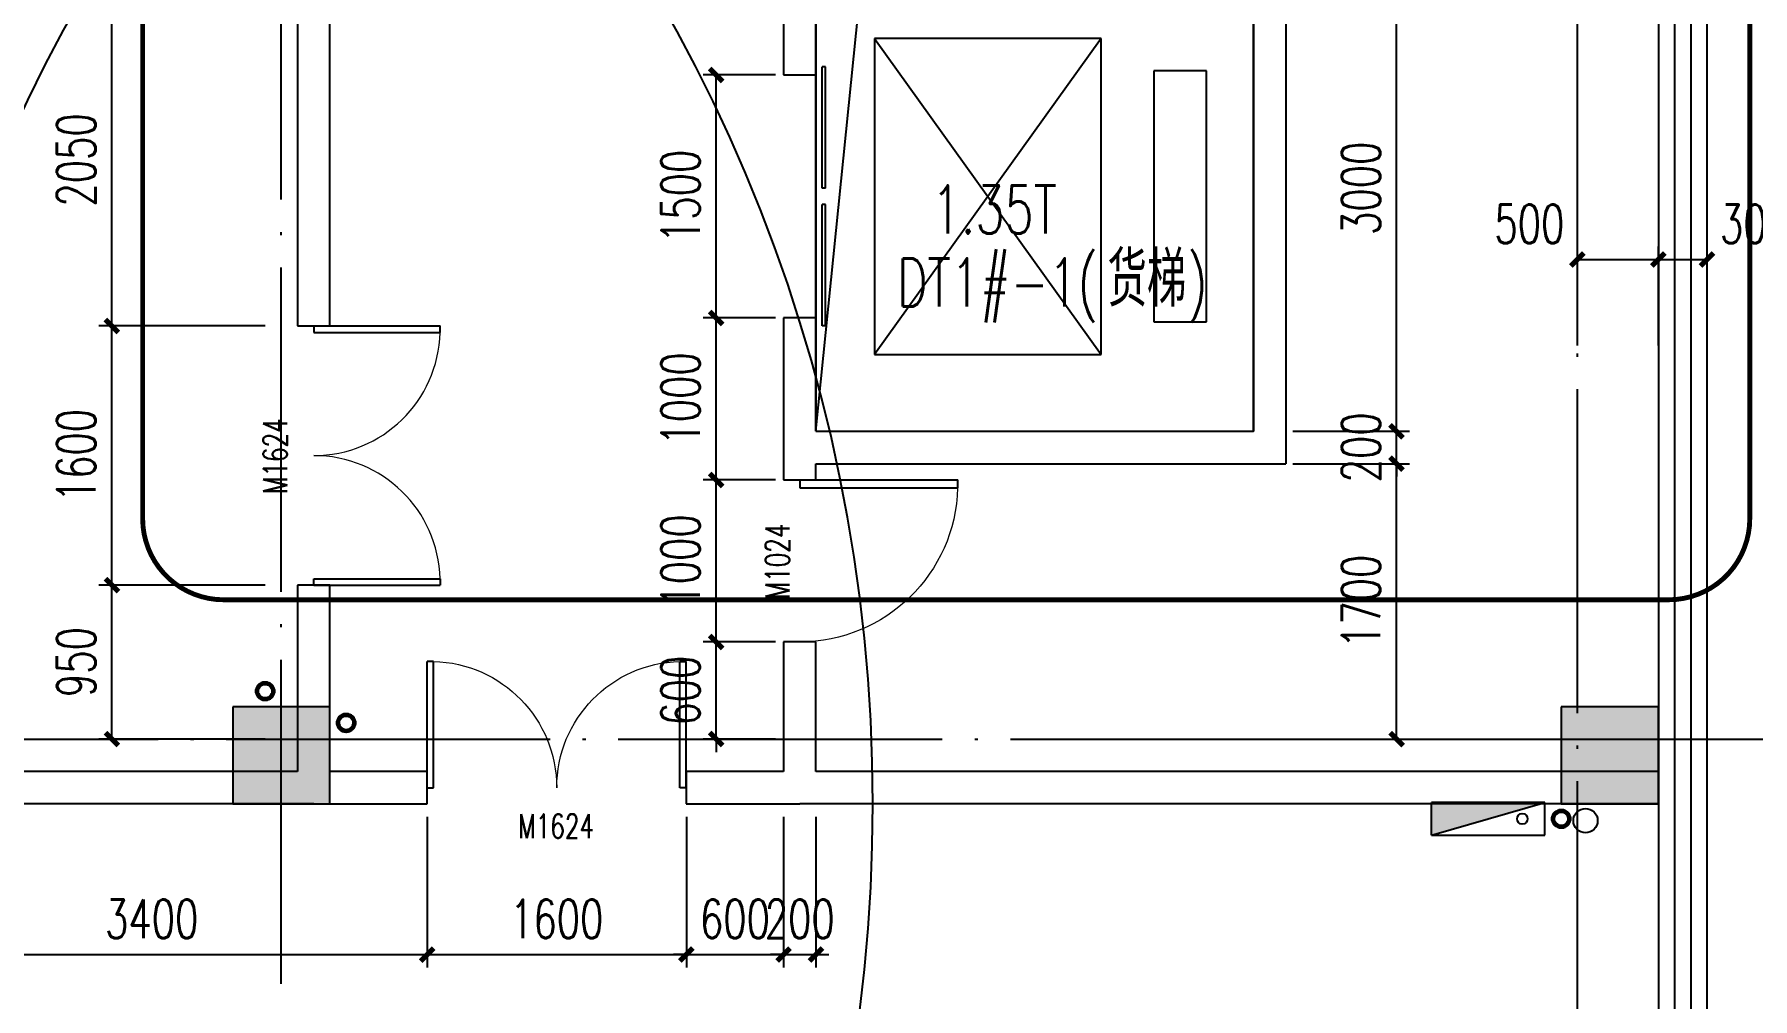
# Model space of a CAD drawing. Extents: x -1313754 to 847533, y 489853 to 941203.
# Drawn here: x -138379 to -127772, y 822118 to 828070 of the extents above; entities that cross this region are included whole.
import ezdxf

# ---------------------------------------------------------------- set-up
doc = ezdxf.new("R2010")
doc.units = 0
doc.header["$LTSCALE"] = 1000
doc.header["$MEASUREMENT"] = 0
doc.linetypes.add('DASH', pattern=[0.35, 0.25, -0.1])
doc.linetypes.add('DOTE', pattern=[2.42, 2, -0.2, 0.02, -0.2])
doc.layers.get('Defpoints').update_dxf_attribs({"color": 210})
for name, color, linetype in [('A-AXIS-DOTE', 14, 'DOTE'), ('A-AXIS-DP', 126, 'Continuous'), ('A-DRAIN', 142, 'Continuous'), ('A-LIN-V', 9, 'Continuous'), ('A-STAIR', 150, 'Continuous'), ('A-TEXT', 61, 'Continuous'), ('A-WINDOW', 140, 'Continuous'), ('AS-COLN', 6, 'Continuous'), ('AS-WALL', 40, 'Continuous'), ('AS-结构边线层', 200, 'Continuous'), ('CURTWALL', 4, 'Continuous'), ('DIM_ELEV', 3, 'Continuous'), ('PUB_HATCH', 8, 'Continuous'), ('SB_ZF消火栓', 10, 'Continuous'), ('WINDOW', 4, 'Continuous'), ('建-门窗编号', 7, 'Continuous')]:
    doc.layers.add(name, color=color, linetype=linetype)
doc.layers.add('A-加建区域', color=47, linetype='Continuous', plot=False)
doc.layers.add('LG-ZF消防', color=1, linetype='Continuous', lineweight=60)
doc.styles.add('_TCH_DIM_T3', font='SIMPLEX', dxfattribs={"width": 0.705882, "bigfont": 'GBCBIG'})
doc.styles.add('A-STANDARD', font='SIMPLEX', dxfattribs={"bigfont": 'GBCBIG'})
doc.styles.add('A-WIN-LABEL', font='SIMPLEX', dxfattribs={"bigfont": 'GBCBIG'})
doc.dimstyles.new('_TCH_ARCH&&80', dxfattribs={"dimtxt": 238, "dimasz": 80, "dimexe": 80, "dimexo": 80, "dimgap": 101, "dimtad": 1, "dimdec": 0, "dimzin": 0, "dimdsep": 46, "dimtxsty": '_TCH_DIM_T3', "dimblk": 'ARCHTICK', "dimcen": 0.09, "dimclrt": 7, "dimazin": 2, "dimtfac": 1, "dimtdec": 0, "dimtix": 1, "dimtmove": 2, "dimatfit": 3, "dimfxl": 0, "dimtolj": 1, "dimtzin": 0, "dimarcsym": 0})

# ---------------------------------------------------------------- blocks, each defined once
blk = doc.blocks.new('dote')
at = {"layer": 'A-AXIS-DOTE'}
for p, q in [((91882.2, -264080), (91882.2, 36662.3)), ((83882.2, 17390), (83882.2, 33120)), ((76282.2, 18900), (124441.5, 18900))]:
    blk.add_line(p, q, dxfattribs=at)
blk = doc.blocks.new('43243')
at = {"layer": 'AS-结构边线层'}
for points in [[(-128054, 783220), (-128054, 818320), (-131054, 818320), (-131054, 821020), (-128054, 821020), (-128054, 832070), (-128354, 832070), (-128354, 832220), (-140254, 832220), (-143954, 832220), (-143954, 741420)], [(-133554, 825620), (-133290, 828240), (-130854, 828520)]]:
    blk.add_lwpolyline(points, dxfattribs=at)
blk.add_lwpolyline([(-133554, 825620), (-130854, 825620), (-130854, 828520), (-133554, 828520)], close=True, dxfattribs=at)
blk = doc.blocks.new('3132')
at = {"layer": 'DIM_ELEV', "linetype": 'DASH', "const_width": 30}
blk.add_lwpolyline([(-137210, 833060), (-128290, 833060, -0.414214), (-127790, 832560), (-127790, 825080, -0.414214), (-128290, 824580), (-137210, 824580, -0.414214), (-137710, 825080), (-137710, 832560, -0.414214)], format="xyb", close=True, dxfattribs=at)
blk = doc.blocks.new('A$C5D961328')
at = {"layer": 'SB_ZF消火栓'}
blk.add_hatch(color=256, dxfattribs=at).paths.add_polyline_path([(0, 40), (700, 40), (700, 240)])
at = {"layer": 'A-LIN-V', "ltscale": 500}
blk.add_circle((350, 40), 10001, dxfattribs=at)
at = {"layer": 'SB_ZF消火栓'}
for p, q in [((700, 240), (0, 240)), ((0, 240), (0, 40)), ((700, 240), (0, 40)), ((700, 240), (700, 40)), ((0, 40), (700, 40))]:
    blk.add_line(p, q, dxfattribs=at)
at = {"layer": 'SB_ZF消火栓', "color": 1}
blk.add_circle((140, 140), 32.5, dxfattribs=at)
blk = doc.blocks.new('43242343')
at = {"layer": 'LG-ZF消防', "linetype": 'Continuous'}
for centre in [(-136954, 824016), (-136454, 823820), (-128954, 823228)]:
    blk.add_circle(centre, 50, dxfattribs=at)
blk = doc.blocks.new('234243242332')
at = {"layer": 'LG-ZF消防', "linetype": 'Continuous'}
blk.add_blockref('43242343', (0, 0), dxfattribs=at)
at = {"layer": 'SB_ZF消火栓'}
for p, rotation in [((-147854, 832060), 180), ((-129054, 823368), 180.0000000027096)]:
    blk.add_blockref('A$C5D961328', p, dxfattribs=dict(at, rotation=rotation))
at = {"layer": 'SB_ZF消火栓', "xscale": -1, "rotation": 180}
blk.add_blockref('A$C5D961328', (-143554, 823360), dxfattribs=at)
blk = doc.blocks.new('3213121')
at = {"layer": 'A-DRAIN', "color": 3}
blk.add_circle((371196, 823217), 75, dxfattribs=at)
blk = doc.blocks.new('w4324323333')
at = {"layer": 'AS-COLN'}
for p, q in [((-136554, 823920), (-137154, 823920)), ((-137154, 823920), (-137154, 823320)), ((-136554, 823320), (-136554, 823920)), ((-128354, 823920), (-128954, 823920)), ((-128954, 823920), (-128954, 823320)), ((-128354, 823320), (-128354, 823920)), ((-137154, 823320), (-136554, 823320)), ((-128954, 823320), (-128354, 823320))]:
    blk.add_line(p, q, dxfattribs=at)
blk = doc.blocks.new('_ArchTick')
at = {"color": 0, "linetype": 'ByBlock', "const_width": 0.4}
blk.add_lwpolyline([(-0.5, -0.5), (0.5, 0.5)], dxfattribs=at)
blk = doc.blocks.new('*D437')
at = {"layer": 'A-AXIS-DP', "color": 0, "lineweight": -2}
for p, q in [((-130610, 825420), (-129890, 825420)), ((-129970, 823720), (-129970, 825420)), ((-130610, 823720), (-129890, 823720))]:
    blk.add_line(p, q, dxfattribs=at)
at = {"layer": 'Defpoints', "color": 0}
for p in [(-130690, 825420), (-129970, 825420), (-130690, 823720)]:
    blk.add_point(p, dxfattribs=at)
at = {"layer": 'A-AXIS-DP', "color": 0, "lineweight": -2, "xscale": 80, "yscale": 80, "zscale": 80}
for p, rotation in [((-129970, 825420), 90), ((-129970, 823720), 270)]:
    blk.add_blockref('_ArchTick', p, dxfattribs=dict(at, rotation=rotation))
at = {"layer": 'A-AXIS-DP', "color": 7, "insert": (-130190, 824570), "char_height": 238, "attachment_point": 5, "rotation": 90, "style": '_TCH_DIM_T3'}
blk.add_mtext('\\A1;1700', dxfattribs=at)
blk = doc.blocks.new('*D438')
at = {"layer": 'A-AXIS-DP', "color": 0, "lineweight": -2}
for p, q in [((-129970, 825619.999996), (-129970, 825699.999996)), ((-130610, 825619.999996), (-129890, 825619.999996)), ((-129970, 825419.999996), (-129970, 825619.999996)), ((-130610, 825419.999996), (-129890, 825419.999996)), ((-129970, 825419.999996), (-129970, 825339.999996))]:
    blk.add_line(p, q, dxfattribs=at)
at = {"layer": 'Defpoints', "color": 0}
for p in [(-130690, 825619.999996), (-129970, 825619.999996), (-130690, 825419.999996)]:
    blk.add_point(p, dxfattribs=at)
at = {"layer": 'A-AXIS-DP', "color": 0, "lineweight": -2, "xscale": 80, "yscale": 80, "zscale": 80}
for p, rotation in [((-129970, 825619.999996), 270), ((-129970, 825419.999996), 90)]:
    blk.add_blockref('_ArchTick', p, dxfattribs=dict(at, rotation=rotation))
at = {"layer": 'A-AXIS-DP', "color": 7, "insert": (-130190, 825519.999996), "char_height": 238, "attachment_point": 5, "rotation": 90, "style": '_TCH_DIM_T3'}
blk.add_mtext('\\A1;200', dxfattribs=at)
blk = doc.blocks.new('*D439')
at = {"layer": 'A-AXIS-DP', "color": 0, "lineweight": -2}
for p, q in [((-130610, 828620), (-129890, 828620)), ((-129970, 825620), (-129970, 828620)), ((-130610, 825620), (-129890, 825620))]:
    blk.add_line(p, q, dxfattribs=at)
at = {"layer": 'Defpoints', "color": 0}
for p in [(-130690, 828620), (-129970, 828620), (-130690, 825620)]:
    blk.add_point(p, dxfattribs=at)
at = {"layer": 'A-AXIS-DP', "color": 0, "lineweight": -2, "xscale": 80, "yscale": 80, "zscale": 80}
for p, rotation in [((-129970, 828620), 90), ((-129970, 825620), 270)]:
    blk.add_blockref('_ArchTick', p, dxfattribs=dict(at, rotation=rotation))
at = {"layer": 'A-AXIS-DP', "color": 7, "insert": (-130190, 827120), "char_height": 238, "attachment_point": 5, "rotation": 90, "style": '_TCH_DIM_T3'}
blk.add_mtext('\\A1;3000', dxfattribs=at)
blk = doc.blocks.new('*D604')
at = {"layer": 'A-AXIS-DP', "color": 0, "lineweight": -2}
for p, q in [((-127974, 823720), (-127146, 823720)), ((-127226, 821220), (-127226, 823720)), ((-127974, 821220), (-127146, 821220))]:
    blk.add_line(p, q, dxfattribs=at)
at = {"layer": 'Defpoints', "color": 0}
for p in [(-128054, 823720), (-127226, 823720), (-128054, 821220)]:
    blk.add_point(p, dxfattribs=at)
at = {"layer": 'A-AXIS-DP', "color": 0, "lineweight": -2, "xscale": 80, "yscale": 80, "zscale": 80}
for p, rotation in [((-127226, 823720), 90), ((-127226, 821220), 270)]:
    blk.add_blockref('_ArchTick', p, dxfattribs=dict(at, rotation=rotation))
at = {"layer": 'A-AXIS-DP', "color": 7, "insert": (-127446, 822470), "char_height": 238, "attachment_point": 5, "rotation": 90, "style": '_TCH_DIM_T3'}
blk.add_mtext('\\A1;2500', dxfattribs=at)
blk = doc.blocks.new('*D812')
at = {"layer": 'A-AXIS-DP', "color": 0, "lineweight": -2}
for p, q in [((-133804, 824320), (-134250, 824320)), ((-134170, 824320), (-134170, 824400)), ((-134170, 823720), (-134170, 824320)), ((-133804, 823720), (-134250, 823720)), ((-134170, 823720), (-134170, 823640))]:
    blk.add_line(p, q, dxfattribs=at)
at = {"layer": 'Defpoints', "color": 0}
for p in [(-134170, 824320), (-133724, 824320), (-133724, 823720)]:
    blk.add_point(p, dxfattribs=at)
at = {"layer": 'A-AXIS-DP', "color": 0, "lineweight": -2, "xscale": 80, "yscale": 80, "zscale": 80}
for p, rotation in [((-134170, 824320), 270), ((-134170, 823720), 90)]:
    blk.add_blockref('_ArchTick', p, dxfattribs=dict(at, rotation=rotation))
at = {"layer": 'A-AXIS-DP', "color": 7, "insert": (-134390, 824020), "char_height": 238, "attachment_point": 5, "rotation": 90, "style": '_TCH_DIM_T3'}
blk.add_mtext('\\A1;600', dxfattribs=at)
blk = doc.blocks.new('*D813')
at = {"layer": 'A-AXIS-DP', "color": 0, "lineweight": -2}
for p, q in [((-133804, 825320), (-134250, 825320)), ((-134170, 824320), (-134170, 825320)), ((-133804, 824320), (-134250, 824320))]:
    blk.add_line(p, q, dxfattribs=at)
at = {"layer": 'Defpoints', "color": 0}
for p in [(-134170, 825320), (-133724, 825320), (-133724, 824320)]:
    blk.add_point(p, dxfattribs=at)
at = {"layer": 'A-AXIS-DP', "color": 0, "lineweight": -2, "xscale": 80, "yscale": 80, "zscale": 80}
for p, rotation in [((-134170, 825320), 90), ((-134170, 824320), 270)]:
    blk.add_blockref('_ArchTick', p, dxfattribs=dict(at, rotation=rotation))
at = {"layer": 'A-AXIS-DP', "color": 7, "insert": (-134390, 824820), "char_height": 238, "attachment_point": 5, "rotation": 90, "style": '_TCH_DIM_T3'}
blk.add_mtext('\\A1;1000', dxfattribs=at)
blk = doc.blocks.new('*D814')
at = {"layer": 'A-AXIS-DP', "color": 0, "lineweight": -2}
for p, q in [((-133804, 826320), (-134250, 826320)), ((-134170, 825320), (-134170, 826320)), ((-133804, 825320), (-134250, 825320))]:
    blk.add_line(p, q, dxfattribs=at)
at = {"layer": 'Defpoints', "color": 0}
for p in [(-134170, 826320), (-133724, 826320), (-133724, 825320)]:
    blk.add_point(p, dxfattribs=at)
at = {"layer": 'A-AXIS-DP', "color": 0, "lineweight": -2, "xscale": 80, "yscale": 80, "zscale": 80}
for p, rotation in [((-134170, 826320), 90), ((-134170, 825320), 270)]:
    blk.add_blockref('_ArchTick', p, dxfattribs=dict(at, rotation=rotation))
at = {"layer": 'A-AXIS-DP', "color": 7, "insert": (-134390, 825820), "char_height": 238, "attachment_point": 5, "rotation": 90, "style": '_TCH_DIM_T3'}
blk.add_mtext('\\A1;1000', dxfattribs=at)
blk = doc.blocks.new('*D815')
at = {"layer": 'A-AXIS-DP', "color": 0, "lineweight": -2}
for p, q in [((-133804, 827820), (-134250, 827820)), ((-134170, 826320), (-134170, 827820)), ((-133804, 826320), (-134250, 826320))]:
    blk.add_line(p, q, dxfattribs=at)
at = {"layer": 'Defpoints', "color": 0}
for p in [(-134170, 827820), (-133724, 827820), (-133724, 826320)]:
    blk.add_point(p, dxfattribs=at)
at = {"layer": 'A-AXIS-DP', "color": 0, "lineweight": -2, "xscale": 80, "yscale": 80, "zscale": 80}
for p, rotation in [((-134170, 827820), 90), ((-134170, 826320), 270)]:
    blk.add_blockref('_ArchTick', p, dxfattribs=dict(at, rotation=rotation))
at = {"layer": 'A-AXIS-DP', "color": 7, "insert": (-134390, 827070), "char_height": 238, "attachment_point": 5, "rotation": 90, "style": '_TCH_DIM_T3'}
blk.add_mtext('\\A1;1500', dxfattribs=at)
blk = doc.blocks.new('*D816')
at = {"layer": 'A-AXIS-DP', "color": 0, "lineweight": -2}
for p, q in [((-139354, 823240), (-139354, 822310)), ((-135954, 823240), (-135954, 822310)), ((-139354, 822390), (-135954, 822390))]:
    blk.add_line(p, q, dxfattribs=at)
at = {"layer": 'Defpoints', "color": 0}
for p in [(-139354, 823320), (-135954, 823320), (-135954, 822390)]:
    blk.add_point(p, dxfattribs=at)
at = {"layer": 'A-AXIS-DP', "color": 0, "lineweight": -2, "xscale": 80, "yscale": 80, "zscale": 80, "rotation": 180}
blk.add_blockref('_ArchTick', (-139354, 822390), dxfattribs=at)
at = {"layer": 'A-AXIS-DP', "color": 0, "lineweight": -2, "xscale": 80, "yscale": 80, "zscale": 80}
blk.add_blockref('_ArchTick', (-135954, 822390), dxfattribs=at)
at = {"layer": 'A-AXIS-DP', "color": 7, "insert": (-137654, 822610), "char_height": 238, "attachment_point": 5, "style": '_TCH_DIM_T3'}
blk.add_mtext('\\A1;3400', dxfattribs=at)
blk = doc.blocks.new('*D817')
at = {"layer": 'A-AXIS-DP', "color": 0, "lineweight": -2}
for p, q in [((-135954, 823240), (-135954, 822310)), ((-134354, 823240), (-134354, 822310)), ((-135954, 822390), (-134354, 822390))]:
    blk.add_line(p, q, dxfattribs=at)
at = {"layer": 'Defpoints', "color": 0}
for p in [(-135954, 823320), (-134354, 823320), (-134354, 822390)]:
    blk.add_point(p, dxfattribs=at)
at = {"layer": 'A-AXIS-DP', "color": 0, "lineweight": -2, "xscale": 80, "yscale": 80, "zscale": 80, "rotation": 180}
blk.add_blockref('_ArchTick', (-135954, 822390), dxfattribs=at)
at = {"layer": 'A-AXIS-DP', "color": 0, "lineweight": -2, "xscale": 80, "yscale": 80, "zscale": 80}
blk.add_blockref('_ArchTick', (-134354, 822390), dxfattribs=at)
at = {"layer": 'A-AXIS-DP', "color": 7, "insert": (-135154, 822610), "char_height": 238, "attachment_point": 5, "style": '_TCH_DIM_T3'}
blk.add_mtext('\\A1;1600', dxfattribs=at)
blk = doc.blocks.new('*D818')
at = {"layer": 'A-AXIS-DP', "color": 0, "lineweight": -2}
for p, q in [((-134354, 823240), (-134354, 822310)), ((-133754, 823240), (-133754, 822310)), ((-134354, 822390), (-134434, 822390)), ((-134354, 822390), (-133754, 822390)), ((-133754, 822390), (-133674, 822390))]:
    blk.add_line(p, q, dxfattribs=at)
at = {"layer": 'Defpoints', "color": 0}
for p in [(-134354, 823320), (-133754, 823320), (-133754, 822390)]:
    blk.add_point(p, dxfattribs=at)
at = {"layer": 'A-AXIS-DP', "color": 0, "lineweight": -2, "xscale": 80, "yscale": 80, "zscale": 80}
blk.add_blockref('_ArchTick', (-134354, 822390), dxfattribs=at)
at = {"layer": 'A-AXIS-DP', "color": 0, "lineweight": -2, "xscale": 80, "yscale": 80, "zscale": 80, "rotation": 180}
blk.add_blockref('_ArchTick', (-133754, 822390), dxfattribs=at)
at = {"layer": 'A-AXIS-DP', "color": 7, "insert": (-134054, 822610), "char_height": 238, "attachment_point": 5, "style": '_TCH_DIM_T3'}
blk.add_mtext('\\A1;600', dxfattribs=at)
blk = doc.blocks.new('*D819')
at = {"layer": 'A-AXIS-DP', "color": 0, "lineweight": -2}
for p, q in [((-133754, 823240), (-133754, 822310)), ((-133554, 823240), (-133554, 822310)), ((-133754, 822390), (-133834, 822390)), ((-133754, 822390), (-133554, 822390)), ((-133554, 822390), (-133474, 822390))]:
    blk.add_line(p, q, dxfattribs=at)
at = {"layer": 'Defpoints', "color": 0}
for p in [(-133754, 823320), (-133554, 823320), (-133554, 822390)]:
    blk.add_point(p, dxfattribs=at)
at = {"layer": 'A-AXIS-DP', "color": 0, "lineweight": -2, "xscale": 80, "yscale": 80, "zscale": 80}
blk.add_blockref('_ArchTick', (-133754, 822390), dxfattribs=at)
at = {"layer": 'A-AXIS-DP', "color": 0, "lineweight": -2, "xscale": 80, "yscale": 80, "zscale": 80, "rotation": 180}
blk.add_blockref('_ArchTick', (-133554, 822390), dxfattribs=at)
at = {"layer": 'A-AXIS-DP', "color": 7, "insert": (-133654, 822610), "char_height": 238, "attachment_point": 5, "style": '_TCH_DIM_T3'}
blk.add_mtext('\\A1;200', dxfattribs=at)
blk = doc.blocks.new('*D822')
at = {"layer": 'A-AXIS-DP', "color": 0, "lineweight": -2}
for p, q in [((-136954, 824670), (-137980, 824670)), ((-137900, 823720), (-137900, 824670)), ((-136954, 823720), (-137980, 823720))]:
    blk.add_line(p, q, dxfattribs=at)
at = {"layer": 'Defpoints', "color": 0}
for p in [(-137900, 824670), (-136874, 824670), (-136874, 823720)]:
    blk.add_point(p, dxfattribs=at)
at = {"layer": 'A-AXIS-DP', "color": 0, "lineweight": -2, "xscale": 80, "yscale": 80, "zscale": 80}
for p, rotation in [((-137900, 824670), 90), ((-137900, 823720), 270)]:
    blk.add_blockref('_ArchTick', p, dxfattribs=dict(at, rotation=rotation))
at = {"layer": 'A-AXIS-DP', "color": 7, "insert": (-138120, 824195), "char_height": 238, "attachment_point": 5, "rotation": 90, "style": '_TCH_DIM_T3'}
blk.add_mtext('\\A1;950', dxfattribs=at)
blk = doc.blocks.new('*D823')
at = {"layer": 'A-AXIS-DP', "color": 0, "lineweight": -2}
for p, q in [((-136954, 826270), (-137980, 826270)), ((-137900, 824670), (-137900, 826270)), ((-136954, 824670), (-137980, 824670))]:
    blk.add_line(p, q, dxfattribs=at)
at = {"layer": 'Defpoints', "color": 0}
for p in [(-137900, 826270), (-136874, 826270), (-136874, 824670)]:
    blk.add_point(p, dxfattribs=at)
at = {"layer": 'A-AXIS-DP', "color": 0, "lineweight": -2, "xscale": 80, "yscale": 80, "zscale": 80}
for p, rotation in [((-137900, 826270), 90), ((-137900, 824670), 270)]:
    blk.add_blockref('_ArchTick', p, dxfattribs=dict(at, rotation=rotation))
at = {"layer": 'A-AXIS-DP', "color": 7, "insert": (-138120, 825470), "char_height": 238, "attachment_point": 5, "rotation": 90, "style": '_TCH_DIM_T3'}
blk.add_mtext('\\A1;1600', dxfattribs=at)
blk = doc.blocks.new('*D824')
at = {"layer": 'A-AXIS-DP', "color": 0, "lineweight": -2}
for p, q in [((-136954, 828320), (-137980, 828320)), ((-137900, 826270), (-137900, 828320)), ((-136954, 826270), (-137980, 826270))]:
    blk.add_line(p, q, dxfattribs=at)
at = {"layer": 'Defpoints', "color": 0}
for p in [(-137900, 828320), (-136874, 828320), (-136874, 826270)]:
    blk.add_point(p, dxfattribs=at)
at = {"layer": 'A-AXIS-DP', "color": 0, "lineweight": -2, "xscale": 80, "yscale": 80, "zscale": 80}
for p, rotation in [((-137900, 828320), 90), ((-137900, 826270), 270)]:
    blk.add_blockref('_ArchTick', p, dxfattribs=dict(at, rotation=rotation))
at = {"layer": 'A-AXIS-DP', "color": 7, "insert": (-138120, 827295), "char_height": 238, "attachment_point": 5, "rotation": 90, "style": '_TCH_DIM_T3'}
blk.add_mtext('\\A1;2050', dxfattribs=at)
blk = doc.blocks.new('*D869')
at = {"layer": 'A-AXIS-DP', "color": 0, "lineweight": -2}
for p, q in [((-128854, 826150), (-128854, 826760)), ((-128354, 826150), (-128354, 826760)), ((-128854, 826680), (-128354, 826680))]:
    blk.add_line(p, q, dxfattribs=at)
at = {"layer": 'Defpoints', "color": 0}
for p in [(-128354, 826680), (-128854, 826070), (-128354, 826070)]:
    blk.add_point(p, dxfattribs=at)
at = {"layer": 'A-AXIS-DP', "color": 0, "lineweight": -2, "xscale": 80, "yscale": 80, "zscale": 80, "rotation": 180}
blk.add_blockref('_ArchTick', (-128854, 826680), dxfattribs=at)
at = {"layer": 'A-AXIS-DP', "color": 0, "lineweight": -2, "xscale": 80, "yscale": 80, "zscale": 80}
blk.add_blockref('_ArchTick', (-128354, 826680), dxfattribs=at)
at = {"layer": 'A-AXIS-DP', "color": 7, "insert": (-129150, 826900), "char_height": 238, "attachment_point": 5, "style": '_TCH_DIM_T3'}
blk.add_mtext('\\A1;500', dxfattribs=at)
blk = doc.blocks.new('*D870')
at = {"layer": 'A-AXIS-DP', "color": 0, "lineweight": -2}
for p, q in [((-128354, 826150), (-128354, 826760)), ((-128054, 826150), (-128054, 826760)), ((-128354, 826680), (-128054, 826680))]:
    blk.add_line(p, q, dxfattribs=at)
at = {"layer": 'Defpoints', "color": 0}
for p in [(-128054, 826680), (-128354, 826070), (-128054, 826070)]:
    blk.add_point(p, dxfattribs=at)
at = {"layer": 'A-AXIS-DP', "color": 0, "lineweight": -2, "xscale": 80, "yscale": 80, "zscale": 80, "rotation": 180}
blk.add_blockref('_ArchTick', (-128354, 826680), dxfattribs=at)
at = {"layer": 'A-AXIS-DP', "color": 0, "lineweight": -2, "xscale": 80, "yscale": 80, "zscale": 80}
blk.add_blockref('_ArchTick', (-128054, 826680), dxfattribs=at)
at = {"layer": 'A-AXIS-DP', "color": 7, "insert": (-127758, 826900), "char_height": 238, "attachment_point": 5, "style": '_TCH_DIM_T3'}
blk.add_mtext('\\A1;300', dxfattribs=at)
blk = doc.blocks.new('$DorLib2D$00000002')
for p, q in [((-0.5, 0), (-0.5, 0.4875)), ((-0.475, 0.4875), (-0.5, 0.4875)), ((-0.475, 0), (-0.475, 0.4875)), ((0.475, 0), (0.475, 0.4875)), ((0.475, 0.4875), (0.5, 0.4875)), ((0.5, 0), (0.5, 0.4875)), ((-0.5, 0), (-0.475, 0)), ((0.5, 0), (0.475, 0))]:
    blk.add_line(p, q)
at = {"lineweight": 13}
for centre, start, end in [((-0.4875, 0), 0, 88.53072), ((0.4875, 0), 91.46928, 180)]:
    blk.add_arc(centre, 0.4875, start, end, dxfattribs=at)
blk = doc.blocks.new('$DorLib2D$00000001')
for p, q in [((0.45, 0.975), (0.5, 0.975)), ((0.45, 0), (0.45, 0.975)), ((0.5, 0), (0.5, 0.975)), ((0.5, 0), (0.45, 0))]:
    blk.add_line(p, q)
at = {"lineweight": 13}
blk.add_arc((0.475, 0), 0.975, 91.4693, 180, dxfattribs=at)
blk = doc.blocks.new('$DORLIB2D$00000127')
at = {"color": 0}
for points in [[(-0.5333, 0.7949), (-0.5333, 0.6904)], [(-0.0333, 0.7949), (-0.5333, 0.7949)], [(-0.0333, 0.7949), (-0.0333, 0.6904)], [(0.5333, 0.7949), (0.0333, 0.7949)], [(0.0333, 0.7949), (0.0333, 0.6904)], [(0.5333, 0.7949), (0.5333, 0.6904)], [(-0.0333, 0.6904), (-0.5333, 0.6904)], [(0.5333, 0.6904), (0.0333, 0.6904)], [(0.5, 0.5), (-0.5, 0.5)]]:
    blk.add_lwpolyline(points, dxfattribs=at)

msp = doc.modelspace()

# ---------------------------------------------------------------- hatches: boundary and pattern name
at = {"layer": 'PUB_HATCH'}
for points in [[(-137154.2, 823320), (-136554.2, 823320), (-136554.2, 823920), (-137154.2, 823920)], [(-128954.2, 823320), (-128354.2, 823320), (-128354.2, 823920), (-128954.2, 823920)]]:
    msp.add_hatch(color=256, dxfattribs=at).paths.add_polyline_path(points)

# ---------------------------------------------------------------- linework, layer by layer
at = {"layer": 'A-STAIR'}
for p, q in [((-131793.4, 828045), (-133193.4, 828045)), ((-133193.4, 828045), (-133193.4, 826095)), ((-131793.4, 828045), (-133193.4, 826095)), ((-133193.4, 828045), (-131793.4, 826095)), ((-131793.4, 826095), (-131793.4, 828045)), ((-131143.4, 827845), (-131468.4, 827845)), ((-131468.4, 827845), (-131468.4, 826295)), ((-131143.4, 826295), (-131143.4, 827845)), ((-131468.4, 826295), (-131143.4, 826295)), ((-133193.4, 826095), (-131793.4, 826095))]:
    msp.add_line(p, q, dxfattribs=at)
at = {"layer": 'A-WINDOW', "linetype": 'DASH'}
msp.add_lwpolyline([(-143954.2, 832220), (-128354.2, 832220), (-128354.2, 815320), (-143954.2, 815320)], close=True, dxfattribs=at)
at = {"layer": 'AS-WALL'}
for p, q in [((-130854.2, 828620), (-130854.2, 825620)), ((-130654.2, 828620), (-130654.2, 825420)), ((-136754.2, 828420), (-136754.2, 826270)), ((-133554.2, 827820), (-133554.2, 828420)), ((-136554.2, 826270), (-136554.2, 828320)), ((-133754.2, 828320), (-133754.2, 827820)), ((-133754.2, 827820), (-133554.2, 827820)), ((-136754.2, 826270), (-136554.2, 826270)), ((-133554.2, 826320), (-133754.2, 826320)), ((-133754.2, 826320), (-133754.2, 825520)), ((-133554.2, 825620), (-133554.2, 826320)), ((-133554.2, 825620), (-130854.2, 825620)), ((-133754.2, 825520), (-133754.2, 825320)), ((-133554.2, 825420), (-130654.2, 825420)), ((-133554.2, 825320), (-133554.2, 825420)), ((-133754.2, 825320), (-133554.2, 825320)), ((-136554.2, 824670), (-136754.2, 824670)), ((-136754.2, 824670), (-136754.2, 823520)), ((-136554.2, 823520), (-136554.2, 824670)), ((-133554.2, 824320), (-133754.2, 824320)), ((-133754.2, 824320), (-133754.2, 823520)), ((-133554.2, 823520), (-133554.2, 824320)), ((-136754.2, 823520), (-143754.2, 823520)), ((-135954.2, 823520), (-136554.2, 823520)), ((-135954.2, 823320), (-135954.2, 823520)), ((-133754.2, 823520), (-134354.2, 823520)), ((-134354.2, 823520), (-134354.2, 823320)), ((-128354.2, 823520), (-133554.2, 823520)), ((-136654.2, 823320), (-143754.2, 823320)), ((-136654.2, 823320), (-135954.2, 823320)), ((-134354.2, 823320), (-133654.2, 823320)), ((-128354.2, 823320), (-133654.2, 823320))]:
    msp.add_line(p, q, dxfattribs=at)
at = {"layer": 'CURTWALL'}
for p, q in [((-128354.2, 832070), (-128354.2, 823420)), ((-128254.2, 832070), (-128254.2, 823420)), ((-128154.2, 832070), (-128154.2, 823420)), ((-128054.2, 832070), (-128054.2, 823420)), ((-128354.2, 823420), (-128354.2, 821120)), ((-128254.2, 823420), (-128254.2, 821120)), ((-128154.2, 823420), (-128154.2, 821120)), ((-128054.2, 823420), (-128054.2, 821120))]:
    msp.add_line(p, q, dxfattribs=at)

# ---------------------------------------------------------------- block references
at = {"layer": 'A-AXIS-DP'}
msp.add_blockref('3132', (0, 0), dxfattribs=at)
at = {"layer": 'A-WINDOW'}
msp.add_blockref('43243', (0, 0), dxfattribs=at)
ref = msp.add_blockref('$DorLib2D$00000002', (-136654.2, 825470), dxfattribs=dict(at, xscale=1600, yscale=1600, zscale=200, rotation=269.9999999287643))
ref.add_attrib('A', 'M1624', (-136817.3, 825232.5), dxfattribs={"layer": '建-门窗编号', "ltscale": 500, "height": 148.75, "rotation": 90, "style": 'A-WIN-LABEL', "width": 0.705882})
ref = msp.add_blockref('$DorLib2D$00000001', (-133654.2, 824820), dxfattribs=dict(at, xscale=-1000, yscale=1000, zscale=200, rotation=269.99999999855))
ref.add_attrib('A', 'M1024', (-133717.3, 824582.5), dxfattribs={"layer": '建-门窗编号', "ltscale": 500, "height": 148.75, "rotation": 90, "style": 'A-WIN-LABEL', "width": 0.705882})
ref = msp.add_blockref('$DorLib2D$00000002', (-135154.2, 823420), dxfattribs=dict(at, xscale=1600, yscale=-1600, zscale=200, rotation=180.0000000013438))
ref.add_attrib('A', 'M1624', (-135391.7, 823108.1), dxfattribs={"layer": '建-门窗编号', "ltscale": 500, "height": 148.75, "style": 'A-WIN-LABEL', "width": 0.705882})
at = {"layer": 'A-加建区域'}
msp.add_blockref('3213121', (-500000, 0), dxfattribs=at)
at = {"layer": 'AS-COLN'}
msp.add_blockref('w4324323333', (0, 0), dxfattribs=at)
at = {"layer": 'AS-WALL'}
msp.add_blockref('dote', (-220736.4, 804820), dxfattribs=at)
at = {"layer": 'SB_ZF消火栓', "linetype": 'Continuous'}
msp.add_blockref('234243242332', (0, 0), dxfattribs=at)
at = {"layer": 'WINDOW', "xscale": 1500, "yscale": 200, "zscale": 1500, "rotation": 269.9999999985503}
msp.add_blockref('$DORLIB2D$00000127', (-133654.2, 827070), dxfattribs=at)

# ---------------------------------------------------------------- texts
at = {"layer": 'A-TEXT', "style": 'A-STANDARD', "width": 0.705882}
for s, p in [('1.35T', (-132840, 826840)), ('DT1#-1(', (-133054.5, 826389.7)), (')', (-131263, 826389.7))]:
    msp.add_text(s, height=297.5, dxfattribs=at).set_placement(p)
at = {"layer": 'A-TEXT', "style": 'A-STANDARD'}
msp.add_text('货梯', height=337.59, dxfattribs=at).set_placement((-131754.5, 826389.7))

# ---------------------------------------------------------------- dimensions: what is measured, and where the dimension line sits
at = {"layer": 'A-AXIS-DP'}
for p1, p2, distance, picture, middle in [((-130690, 825620), (-130690, 828620), -720, '*D439', (-130190, 827120)), ((-136874.2, 826270), (-136874.2, 828320), 1025.8, '*D824', (-138120, 827295)), ((-133724.2, 826320), (-133724.2, 827820), 445.8, '*D815', (-134390, 827070)), ((-133724.2, 825320), (-133724.2, 826320), 445.8, '*D814', (-134390, 825820)), ((-136874.2, 824670), (-136874.2, 826270), 1025.8, '*D823', (-138120, 825470)), ((-130690, 825420), (-130690, 825620), -720, '*D438', (-130190, 825520)), ((-130690, 823720), (-130690, 825420), -720, '*D437', (-130190, 824570)), ((-133724.2, 824320), (-133724.2, 825320), 445.8, '*D813', (-134390, 824820)), ((-136874.2, 823720), (-136874.2, 824670), 1025.8, '*D822', (-138120, 824195)), ((-133724.2, 823720), (-133724.2, 824320), 445.8, '*D812', (-134390, 824020)), ((-128054.2, 821220), (-128054.2, 823720), -828.4, '*D604', (-127445.8, 822470)), ((-139354.2, 823320), (-135954.2, 823320), -930, '*D816', (-137654.2, 822610)), ((-135954.2, 823320), (-134354.2, 823320), -930, '*D817', (-135154.2, 822610)), ((-134354.2, 823320), (-133754.2, 823320), -930, '*D818', (-134054.2, 822610)), ((-133754.2, 823320), (-133554.2, 823320), -930, '*D819', (-133654.2, 822610))]:
    dim = msp.add_aligned_dim(p1=p1, p2=p2, distance=distance, dimstyle='_TCH_ARCH&&80', dxfattribs=at)
    dim.commit()
    dim.dimension.update_dxf_attribs({"geometry": picture, "text_midpoint": middle})
for base, p1, p2, picture, middle in [((-128354.2, 826680), (-128854.2, 826070), (-128354.2, 826070), '*D869', (-129150.2, 826900)), ((-128054.2, 826680), (-128354.2, 826070), (-128054.2, 826070), '*D870', (-127758.2, 826900))]:
    dim = msp.add_linear_dim(base=base, p1=p1, p2=p2, angle=360, dimstyle='_TCH_ARCH&&80', dxfattribs=at)
    dim.commit()
    dim.dimension.update_dxf_attribs({"geometry": picture, "text_midpoint": middle, "dimtype": 129})

doc.saveas('drawing.dxf')
